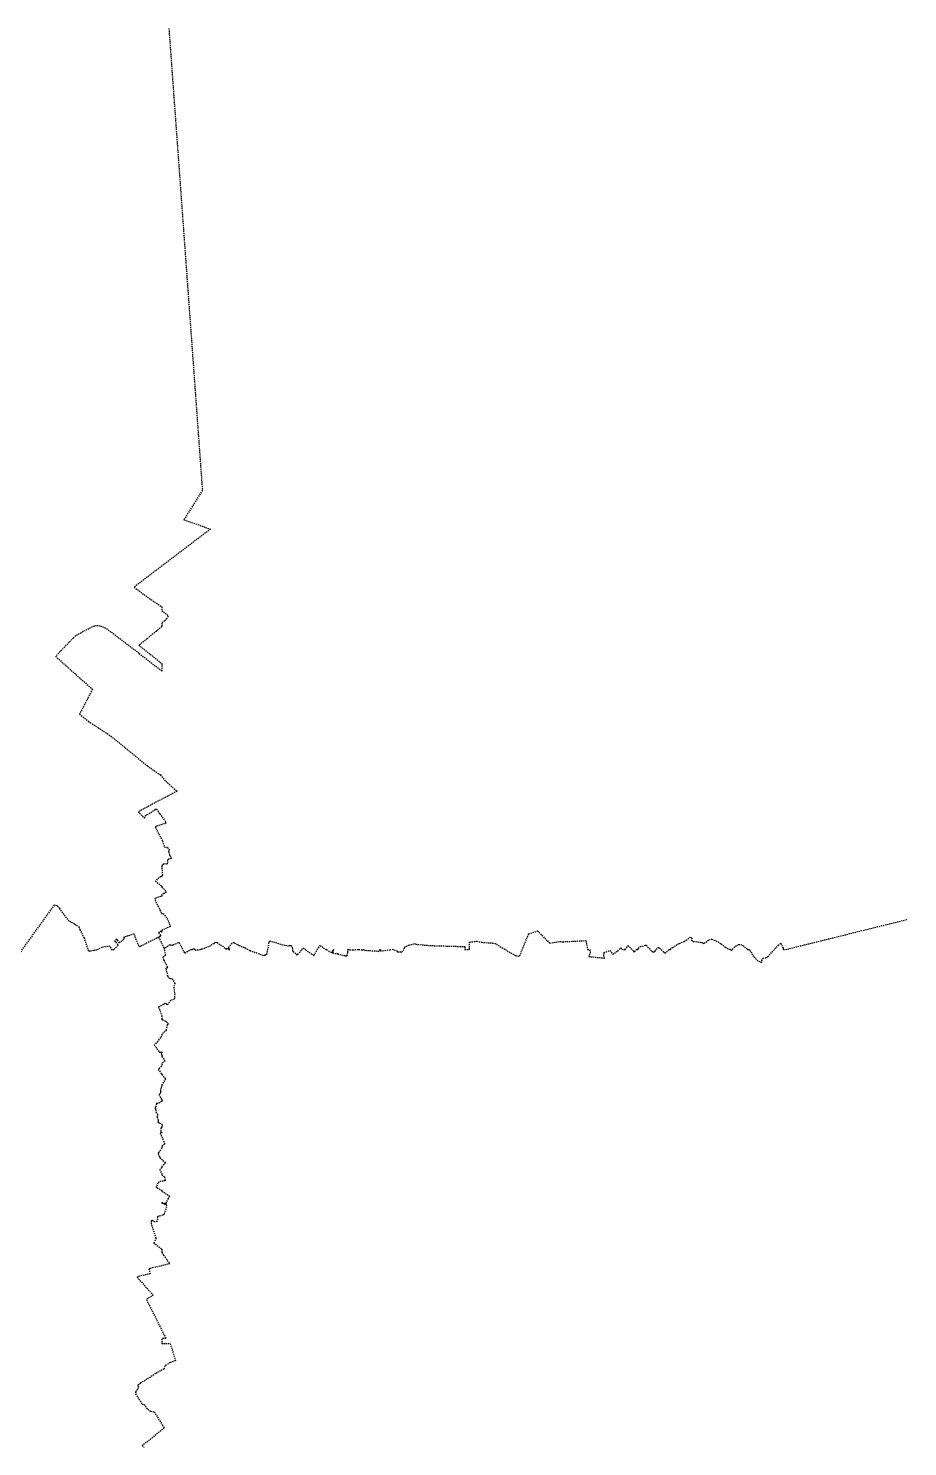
# Model space of a CAD drawing. Header units: metres. Extents: x 542180 to 550635, y 1840441 to 1846931.
# Drawn here: x 548786 to 550196, y 1843203 to 1845476 of the extents above; entities that cross this region are included whole.
import ezdxf

# ---------------------------------------------------------------- set-up
doc = ezdxf.new("R2010")
doc.units = ezdxf.units.M
doc.header["$MEASUREMENT"] = 0
doc.linetypes.add('DGN Style 2', pattern=[3.355162, 2.013097, -1.342065])
doc.layers.add('Level 34', color=7, linetype='Continuous', lineweight=0)

msp = doc.modelspace()

# ---------------------------------------------------------------- linework, layer by layer
at = {"layer": 'Level 34', "color": 2, "linetype": 'DGN Style 2', "lineweight": 30}
for p, q in [((549011.35, 1845476), (549065.02, 1844735.88)), ((549065.02, 1844735.88), (549035.48, 1844688.7)), ((549035.48, 1844688.7), (549078.11, 1844673.67)), ((549078.11, 1844673.67), (548955.57, 1844580.68)), ((548955.57, 1844580.68), (548979.97, 1844562.5)), ((548979.97, 1844562.5), (549000, 1844549.32)), ((549000, 1844549.32), (549000, 1844542.73)), ((549000, 1844542.73), (549005.64, 1844538.83)), ((548891.95, 1844518.37), (548870.5, 1844507.62)), ((548897.31, 1844518.79), (548891.95, 1844518.37)), ((548900.62, 1844518.27), (548897.31, 1844518.79)), ((548903.69, 1844517.28), (548900.62, 1844518.27)), ((548909.8, 1844514.94), (548903.69, 1844517.28)), ((549000, 1844517.44), (548991.41, 1844510.23)), ((549004.72, 1844526.68), (549000, 1844522.85)), ((549000, 1844522.85), (549000, 1844517.44)), ((549007.92, 1844530.25), (549004.72, 1844526.68)), ((549005.64, 1844538.83), (549010.14, 1844534.64)), ((549010.14, 1844534.64), (549007.92, 1844530.25)), ((548858.29, 1844499.36), (548837, 1844477.28)), ((548862.25, 1844502.63), (548858.29, 1844499.36)), ((548864.99, 1844504.41), (548862.25, 1844502.63)), ((548870.5, 1844507.62), (548864.99, 1844504.41)), ((548963.53, 1844474.29), (548909.8, 1844514.94)), ((548976.38, 1844497.97), (548963.26, 1844487.46)), ((548991.41, 1844510.23), (548976.38, 1844497.97)), ((548837, 1844477.28), (548829.9, 1844469.54)), ((548963.26, 1844487.46), (548981.35, 1844473.11)), ((549000, 1844446.02), (548963.53, 1844474.29)), ((548981.35, 1844473.11), (549000, 1844458.27)), ((548829.9, 1844469.54), (548888.7, 1844416.98)), ((549000, 1844458.27), (549000, 1844446.02)), ((548888.7, 1844416.98), (548868.12, 1844377.03)), ((548868.12, 1844377.03), (548882.48, 1844365.4)), ((548882.48, 1844365.4), (548898.32, 1844355.45)), ((548898.32, 1844355.45), (548918.1, 1844342.09)), ((548918.1, 1844342.09), (548976.85, 1844294.29)), ((548976.85, 1844294.29), (548997.78, 1844279.65)), ((548997.78, 1844279.65), (549006.87, 1844269.11)), ((549006.87, 1844269.11), (549024.4, 1844253.63)), ((549024.4, 1844253.63), (548962.05, 1844220.71)), ((548982.43, 1844219.55), (548989.72, 1844224.63)), ((548989.72, 1844224.63), (548991.55, 1844225.15)), ((548991.55, 1844225.15), (548995.51, 1844219.07)), ((548962.05, 1844220.71), (548972.53, 1844210.55)), ((548972.53, 1844210.55), (548973.75, 1844214.75)), ((548973.75, 1844214.75), (548982.43, 1844219.55)), ((549006.8, 1844202.29), (548991.7, 1844197.53)), ((548995.51, 1844219.07), (548996.78, 1844217.56)), ((548996.78, 1844217.56), (549005.42, 1844205.57)), ((549005.42, 1844205.57), (549006.8, 1844202.29)), ((548991.7, 1844197.53), (548989.4, 1844195.82)), ((548989.4, 1844195.82), (548990.77, 1844193.84)), ((548990.77, 1844193.84), (549001.14, 1844173.68)), ((549001.14, 1844173.68), (549004.12, 1844163.98)), ((549004.12, 1844163.98), (549007.96, 1844164.12)), ((549007.96, 1844164.12), (549009.72, 1844163.18)), ((549009.72, 1844163.18), (549011.69, 1844160.68)), ((549011.82, 1844158.93), (549010.89, 1844156.89)), ((549010.89, 1844156.89), (549012.56, 1844151.49)), ((549011.69, 1844160.68), (549011.82, 1844158.93)), ((549001.41, 1844136.06), (548999.91, 1844134.12)), ((548999.91, 1844134.12), (549001.06, 1844119.35)), ((549003.68, 1844137.41), (549001.41, 1844136.06)), ((549006.85, 1844136.8), (549003.68, 1844137.41)), ((549008.64, 1844137.02), (549006.85, 1844136.8)), ((549009.24, 1844142.87), (549008.64, 1844137.02)), ((549010.34, 1844144.53), (549009.24, 1844142.87)), ((549012.01, 1844144.75), (549010.34, 1844144.53)), ((549014.94, 1844145.91), (549012.01, 1844144.75)), ((549012.56, 1844151.49), (549013.85, 1844149.55)), ((549013.85, 1844149.55), (549014.94, 1844145.91)), ((548992.6, 1844112.6), (548990.07, 1844109.67)), ((548990.07, 1844109.67), (549000, 1844101.58)), ((548998.13, 1844116.68), (548992.6, 1844112.6)), ((549000, 1844117.22), (548998.13, 1844116.68)), ((549001.06, 1844119.35), (549000, 1844118.84)), ((549000, 1844118.84), (549000, 1844117.22)), ((548998.3, 1844085.09), (548989.06, 1844082.11)), ((549000, 1844085.63), (548998.3, 1844085.09)), ((549000, 1844101.58), (549000, 1844100.15)), ((549000, 1844100.15), (549002.97, 1844097.66)), ((549003.35, 1844089.48), (549000, 1844088.13)), ((549000, 1844088.13), (549000, 1844085.63)), ((549002.97, 1844097.66), (549007.16, 1844091.98)), ((549007.16, 1844091.98), (549003.35, 1844089.48)), ((548827.38, 1844071.16), (548735.7, 1843943.88)), ((548832.6, 1844069.96), (548827.38, 1844071.16)), ((548836.45, 1844065.53), (548832.6, 1844069.96)), ((548851.26, 1844045.35), (548836.45, 1844065.53)), ((548989.06, 1844082.11), (548989.2, 1844079.11)), ((548989.2, 1844079.11), (548997.08, 1844063.21)), ((548997.08, 1844063.21), (548999.32, 1844057.86)), ((548860.17, 1844040.76), (548851.26, 1844045.35)), ((548867.82, 1844035.23), (548860.17, 1844040.76)), ((548999.32, 1844057.86), (549002.15, 1844057.78)), ((549002.15, 1844057.78), (549006.37, 1844052.69)), ((549006.37, 1844052.69), (549011.24, 1844043.76)), ((549011.24, 1844043.76), (549013.69, 1844036.73)), ((550000.08, 1844000), (550195.8, 1844048.26)), ((548869.39, 1844031.61), (548867.82, 1844035.23)), ((548876.03, 1844018.06), (548869.39, 1844031.61)), ((548882.82, 1843997.72), (548876.03, 1844018.06)), ((548939.66, 1844017.18), (548938.4, 1844015.79)), ((548940.26, 1844019.91), (548938.7, 1844019.25)), ((548938.7, 1844019.25), (548939.66, 1844017.18)), ((548955.12, 1844024.81), (548940.26, 1844019.91)), ((548956.29, 1844024.59), (548955.12, 1844024.81)), ((548957.12, 1844020.65), (548956.29, 1844024.59)), ((548963.29, 1844006), (548957.12, 1844020.65)), ((548994.89, 1844019.54), (548976.79, 1844010.76)), ((548999.07, 1844029.14), (548994.83, 1844027.04)), ((548994.83, 1844027.04), (548997.9, 1844022.46)), ((548997.65, 1844020.73), (548994.89, 1844019.54)), ((548994.89, 1844019.54), (549003.41, 1844002.54)), ((548997.9, 1844022.46), (548997.65, 1844020.73)), ((549000, 1844027.5), (548999.07, 1844029.14)), ((549013.69, 1844036.73), (549000, 1844030.86)), ((549000, 1844030.86), (549000, 1844027.5)), ((549573.55, 1843989.36), (549588.38, 1844025.23)), ((549588.38, 1844025.23), (549602.4, 1844029.96)), ((549602.4, 1844029.96), (549618.19, 1844013.84)), ((549837.94, 1844012.97), (549846.83, 1844019.73)), ((549846.83, 1844019.73), (549850.12, 1844018.91)), ((549850.12, 1844018.91), (549848.84, 1844014.85)), ((548885.1, 1843997.03), (548882.82, 1843997.72)), ((548890.79, 1843998.23), (548885.1, 1843997.03)), ((548895.79, 1843999.13), (548890.79, 1843998.23)), ((548903.88, 1844003.42), (548895.79, 1843999.13)), ((548916.63, 1844005.27), (548903.88, 1844003.42)), ((548920.74, 1843999.14), (548916.63, 1844005.27)), ((548922.78, 1843999.5), (548920.74, 1843999.14)), ((548926.96, 1844004.01), (548922.78, 1843999.5)), ((548927.66, 1844016.72), (548923.95, 1844013.05)), ((548923.95, 1844013.05), (548926.46, 1844011.63)), ((548926.46, 1844011.63), (548930.04, 1844006.63)), ((548930.04, 1844006.63), (548926.96, 1844004.01)), ((548928.89, 1844015.01), (548927.66, 1844016.72)), ((548932.29, 1844010.73), (548928.89, 1844015.01)), ((548938.4, 1844015.79), (548932.29, 1844010.73)), ((548964.65, 1844004.49), (548963.29, 1844006)), ((548967.4, 1844005.65), (548964.65, 1844004.49)), ((548976.79, 1844010.76), (548967.4, 1844005.65)), ((549003.41, 1844002.54), (549005.74, 1844003.21)), ((549003.41, 1844002.54), (549005.98, 1843990.5)), ((549005.74, 1844003.21), (549012.43, 1844007.47)), ((549012.43, 1844007.47), (549014.54, 1844007.24)), ((549014.54, 1844007.24), (549017.13, 1844006.79)), ((549017.13, 1844006.79), (549018.55, 1844007.88)), ((549018.55, 1844007.88), (549025.31, 1844010.57)), ((549025.31, 1844010.57), (549027.66, 1844011.08)), ((549027.66, 1844011.08), (549036.72, 1843994.05)), ((549036.72, 1843994.05), (549039.92, 1843996.18)), ((549039.92, 1843996.18), (549045.95, 1843999.4)), ((549045.95, 1843999.4), (549047.08, 1844000)), ((549047.08, 1844000), (549048.83, 1844000)), ((549048.83, 1844000), (549050.51, 1844000.92)), ((549050.51, 1844000.92), (549052.02, 1844001.24)), ((549052.02, 1844001.24), (549053.61, 1843999.08)), ((549053.61, 1843999.08), (549062.2, 1843999.84)), ((549062.2, 1843999.84), (549064.52, 1844001.14)), ((549064.52, 1844001.14), (549067.17, 1844001.64)), ((549067.17, 1844001.64), (549076.29, 1844005.53)), ((549076.29, 1844005.53), (549083.45, 1844009.73)), ((549083.45, 1844009.73), (549085.94, 1844011.41)), ((549085.94, 1844011.41), (549086.2, 1844011.76)), ((549086.2, 1844011.76), (549088.21, 1844011.1)), ((549088.21, 1844011.1), (549088.52, 1844011.03)), ((549088.52, 1844011.03), (549097.62, 1844005.39)), ((549097.62, 1844005.39), (549101.9, 1844001.88)), ((549101.9, 1844001.88), (549103.27, 1844000.28)), ((549103.27, 1844000.28), (549105.62, 1844001.79)), ((549105.62, 1844001.79), (549106.25, 1844000.99)), ((549106.25, 1844000.99), (549107.67, 1844000)), ((549106.8, 1844001.74), (549107.42, 1844003.19)), ((549109.31, 1844000), (549106.8, 1844001.74)), ((549107.42, 1844003.19), (549114.47, 1844011.83)), ((549107.67, 1844000), (549109.31, 1844000)), ((549114.47, 1844011.83), (549116.4, 1844010.49)), ((549116.4, 1844010.49), (549123.89, 1844006.53)), ((549123.89, 1844006.53), (549133.4, 1844002.74)), ((549133.4, 1844002.74), (549141.61, 1843998.27)), ((549141.61, 1843998.27), (549163.41, 1843990.65)), ((549168.5, 1843992.61), (549172.27, 1844011.55)), ((549172.27, 1844011.55), (549172.68, 1844014.07)), ((549172.68, 1844014.07), (549191.91, 1844008.18)), ((549191.91, 1844008.18), (549202.17, 1844005.91)), ((549202.17, 1844005.91), (549204.71, 1844006.27)), ((549204.71, 1844006.27), (549207.29, 1844006.81)), ((549207.29, 1844006.81), (549209.19, 1844003.21)), ((549209.19, 1844003.21), (549209.72, 1843999.36)), ((549209.72, 1843999.36), (549209.73, 1843997.63)), ((549209.73, 1843997.63), (549210.66, 1843997.05)), ((549210.66, 1843997.05), (549216.74, 1843991.6)), ((549218, 1843992.15), (549220.44, 1843994.58)), ((549220.44, 1843994.58), (549224.55, 1843999.62)), ((549224.55, 1843999.62), (549225.91, 1844002.25)), ((549225.91, 1844002.25), (549227.2, 1844002.31)), ((549227.2, 1844002.31), (549230.98, 1843999.48)), ((549230.98, 1843999.48), (549239.83, 1843993.1)), ((549244.03, 1843990.61), (549251, 1844002.93)), ((549251, 1844002.93), (549253.77, 1844006.61)), ((549253.77, 1844006.61), (549262.92, 1844000)), ((549262.92, 1844000), (549263.99, 1844000)), ((549263.99, 1844000), (549266.61, 1843998.01)), ((549266.61, 1843998.01), (549272.71, 1843994.88)), ((549272.71, 1843994.88), (549273.65, 1843997.14)), ((549273.65, 1843997.14), (549274.53, 1844000)), ((549274.46, 1843996.69), (549273.92, 1843994.46)), ((549273.92, 1843994.46), (549277.42, 1843993.52)), ((549275.51, 1844000), (549274.46, 1843996.69)), ((549274.53, 1844000), (549275.51, 1844000)), ((549297.01, 1843990.09), (549298.1, 1843995.29)), ((549298.1, 1843995.29), (549298.51, 1843999.51)), ((549298.51, 1843999.51), (549298.59, 1844000)), ((549298.59, 1844000), (549299.87, 1844000.07)), ((549299.87, 1844000.07), (549300.11, 1844000)), ((549300.11, 1844000), (549301.29, 1843999.66)), ((549301.29, 1843999.66), (549306.43, 1843999.25)), ((549306.43, 1843999.25), (549315.51, 1844000.15)), ((549315.51, 1844000.15), (549320.21, 1843999.72)), ((549320.21, 1843999.72), (549322.77, 1843999.67)), ((549322.77, 1843999.67), (549322.88, 1844000)), ((549322.88, 1844000), (549324.13, 1844000)), ((549324.13, 1844000), (549324.05, 1843999.58)), ((549324.05, 1843999.58), (549326.45, 1843998.76)), ((549326.45, 1843998.76), (549343.83, 1843997.63)), ((549343.83, 1843997.63), (549346.74, 1843997)), ((549346.74, 1843997), (549349.23, 1843998.18)), ((549349.23, 1843998.18), (549349.47, 1844000)), ((549349.47, 1844000), (549350.43, 1844000)), ((549350.43, 1844000), (549350.42, 1843997.9)), ((549350.42, 1843997.9), (549354.55, 1843997.81)), ((549354.55, 1843997.81), (549365.97, 1843999.71)), ((549365.97, 1843999.71), (549369.09, 1844000.43)), ((549369.09, 1844000.43), (549377.1, 1843997.79)), ((549377.1, 1843997.79), (549377.78, 1843996.33)), ((549377.78, 1843996.33), (549382.52, 1843996.25)), ((549382.52, 1843996.25), (549384.39, 1843996)), ((549384.39, 1843996), (549388.89, 1844000.35)), ((549388.47, 1844003.46), (549395.47, 1844006.88)), ((549388.89, 1844000.35), (549388.47, 1844003.46)), ((549395.47, 1844006.88), (549406.53, 1844009.52)), ((549406.53, 1844009.52), (549407.37, 1844008.43)), ((549407.37, 1844008.43), (549430.21, 1844006.34)), ((549430.21, 1844006.34), (549486, 1844004.73)), ((549486, 1844004.73), (549485.62, 1844000)), ((549485.62, 1844000), (549493.1, 1844000)), ((549493.1, 1844000), (549493.41, 1844011.8)), ((549493.41, 1844011.8), (549505.32, 1844013.21)), ((549505.32, 1844013.21), (549513.12, 1844011.56)), ((549513.12, 1844011.56), (549533.67, 1844010.1)), ((549533.67, 1844010.1), (549567.03, 1843990.23)), ((549618.19, 1844013.84), (549621.93, 1844010.27)), ((549621.93, 1844010.27), (549638.04, 1844012.99)), ((549638.04, 1844012.99), (549642.35, 1844012.38)), ((549642.35, 1844012.38), (549679.86, 1844014.36)), ((549679.86, 1844014.36), (549682.72, 1844000)), ((549682.72, 1844000), (549686.25, 1844000)), ((549686.69, 1843995.57), (549684.57, 1843988.84)), ((549686.25, 1844000), (549686.69, 1843995.57)), ((549708.73, 1843989.87), (549709.15, 1843995.21)), ((549709.15, 1843995.21), (549718.27, 1843998.27)), ((549718.27, 1843998.27), (549723.05, 1843992.41)), ((549723.05, 1843992.41), (549731.03, 1843997.6)), ((549731.03, 1843997.6), (549735.87, 1844002.48)), ((549735.87, 1844002.48), (549737.82, 1844000.59)), ((549737.82, 1844000.59), (549741.12, 1843999.6)), ((549741.12, 1843999.6), (549743.01, 1843999.84)), ((549743.01, 1843999.84), (549747.36, 1844006.48)), ((549747.36, 1844006.48), (549756.19, 1843997.97)), ((549756.19, 1843997.97), (549756.59, 1843996.09)), ((549756.59, 1843996.09), (549758.83, 1843996.65)), ((549758.83, 1843996.65), (549760.44, 1844000)), ((549760.44, 1844000), (549763.29, 1844000)), ((549763.29, 1844000), (549764.08, 1844001.64)), ((549764.08, 1844001.64), (549767.25, 1844004.64)), ((549767.25, 1844004.64), (549773.94, 1844006.19)), ((549773.94, 1844006.19), (549775.5, 1844007.05)), ((549775.5, 1844007.05), (549776.51, 1844006.71)), ((549776.51, 1844006.71), (549786.85, 1843996.04)), ((549786.85, 1843996.04), (549789.18, 1843996.32)), ((549789.18, 1843996.32), (549790.92, 1843997.72)), ((549790.92, 1843997.72), (549796, 1844003.58)), ((549796, 1844003.58), (549798.11, 1844002.1)), ((549798.11, 1844002.1), (549804.42, 1843996.36)), ((549804.42, 1843996.36), (549806.75, 1843993.74)), ((549806.75, 1843993.74), (549812.4, 1843998.91)), ((549812.4, 1843998.91), (549813.44, 1844000)), ((549813.44, 1844000), (549815.52, 1844000)), ((549815.52, 1844000), (549818.78, 1844003.45)), ((549818.78, 1844003.45), (549829.87, 1844009.87)), ((549829.87, 1844009.87), (549837.94, 1844012.97)), ((549848.84, 1844014.85), (549852.13, 1844013.04)), ((549852.13, 1844013.04), (549859.95, 1844012.25)), ((549859.95, 1844012.25), (549865.9, 1844011.28)), ((549865.9, 1844011.28), (549867.35, 1844010.47)), ((549867.35, 1844010.47), (549869.74, 1844009.72)), ((549869.74, 1844009.72), (549877.28, 1844015.71)), ((549877.28, 1844015.71), (549881.09, 1844016.52)), ((549881.09, 1844016.52), (549885.74, 1844015.09)), ((549885.74, 1844015.09), (549892.01, 1844012.24)), ((549892.01, 1844012.24), (549896.78, 1844008.87)), ((549896.78, 1844008.87), (549903.55, 1844003.63)), ((549903.55, 1844003.63), (549909.06, 1844000.32)), ((549909.06, 1844000.32), (549910.91, 1844000.74)), ((549910.91, 1844000.74), (549913.97, 1843998.08)), ((549913.97, 1843998.08), (549914.69, 1844000)), ((549914.69, 1844000), (549914.84, 1844000.4)), ((549914.84, 1844000.4), (549919.47, 1844004.94)), ((549919.47, 1844004.94), (549920.05, 1844005.51)), ((549920.05, 1844005.51), (549924.8, 1844007.88)), ((549924.8, 1844007.88), (549927.61, 1844007.94)), ((549927.61, 1844007.94), (549931.5, 1844006.59)), ((549931.5, 1844006.59), (549938.35, 1844001.03)), ((549938.35, 1844001.03), (549939.24, 1844000)), ((549939.24, 1844000), (549941.73, 1844000)), ((549941.73, 1844000), (549942.79, 1843998.75)), ((549942.79, 1843998.75), (549947.65, 1843990.58)), ((549971.8, 1843988.51), (549988.28, 1844006.81)), ((549988.28, 1844006.81), (549992.57, 1844010.11)), ((549992.57, 1844010.11), (549995.32, 1844003.81)), ((549995.32, 1844003.81), (549996.05, 1844002.14)), ((549996.05, 1844002.14), (549996.36, 1844000.92)), ((549996.36, 1844000.92), (549996.6, 1844000)), ((549996.6, 1844000), (550000.08, 1844000)), ((549005.98, 1843990.5), (549001.61, 1843987.52)), ((549001.61, 1843987.52), (549003.5, 1843982.57)), ((549003.5, 1843982.57), (549009.68, 1843970.72)), ((549163.41, 1843990.65), (549164.96, 1843991.51)), ((549164.96, 1843991.51), (549167.18, 1843991.36)), ((549167.18, 1843991.36), (549168.5, 1843992.61)), ((549216.74, 1843991.6), (549218, 1843992.15)), ((549239.83, 1843993.1), (549244.03, 1843990.61)), ((549277.42, 1843993.52), (549281.38, 1843993.91)), ((549281.38, 1843993.91), (549282.11, 1843992.79)), ((549282.11, 1843992.79), (549294.69, 1843989.95)), ((549294.69, 1843989.95), (549297.01, 1843990.09)), ((549567.03, 1843990.23), (549573.55, 1843989.36)), ((549684.57, 1843988.84), (549709.72, 1843986.07)), ((549709.72, 1843986.07), (549708.73, 1843989.87)), ((549947.65, 1843990.58), (549954.49, 1843982.92)), ((549954.49, 1843982.92), (549961.45, 1843978.71)), ((549961.45, 1843978.71), (549962.2, 1843982.18)), ((549962.2, 1843982.18), (549964.06, 1843985.94)), ((549964.06, 1843985.94), (549967.64, 1843986.83)), ((549967.64, 1843986.83), (549971.8, 1843988.51)), ((549006.9, 1843970.34), (549006.43, 1843969.43)), ((549006.43, 1843969.43), (549009.12, 1843957.96)), ((549009.68, 1843970.72), (549006.9, 1843970.34)), ((549009.12, 1843957.96), (549011.16, 1843954.68)), ((549011.16, 1843954.68), (549013.64, 1843953.75)), ((549013.64, 1843953.75), (549016.62, 1843953.31)), ((549016.62, 1843953.31), (549020.67, 1843945.69)), ((549020.67, 1843945.69), (549019.07, 1843939.39)), ((549019.07, 1843939.39), (549020.71, 1843928.71)), ((549020.71, 1843928.71), (549020.06, 1843920.4)), ((549005.41, 1843913.33), (548994.93, 1843907.58)), ((548994.93, 1843907.58), (549000, 1843893.33)), ((549006.78, 1843913.16), (549005.41, 1843913.33)), ((549008.41, 1843911.26), (549006.78, 1843913.16)), ((549010.13, 1843912.41), (549008.41, 1843911.26)), ((549013.78, 1843918.58), (549010.13, 1843912.41)), ((549020.06, 1843920.4), (549013.78, 1843918.58)), ((549000, 1843893.33), (549000, 1843889.46)), ((549000, 1843889.46), (549000.28, 1843888.82)), ((549000.28, 1843888.82), (549000, 1843888.59)), ((549000, 1843888.59), (549000, 1843886.9)), ((549000, 1843886.9), (549001.02, 1843887.64)), ((549001.02, 1843887.64), (549007.73, 1843884.05)), ((549007.73, 1843884.05), (549009.73, 1843881.73)), ((549009.95, 1843880.57), (549008.46, 1843879.11)), ((549009.73, 1843881.73), (549009.95, 1843880.57)), ((548997.87, 1843858.99), (548993.63, 1843852.6)), ((549000, 1843861.17), (548997.87, 1843858.99)), ((549005.16, 1843868.85), (549000, 1843864.36)), ((549000, 1843864.36), (549000, 1843861.17)), ((549006.93, 1843871.17), (549005.16, 1843868.85)), ((549008.46, 1843879.11), (549006.93, 1843871.17)), ((548993.63, 1843852.6), (548987.51, 1843846.95)), ((548987.51, 1843846.95), (548990.43, 1843843.8)), ((548990.43, 1843843.8), (548996.01, 1843835.44)), ((548996.01, 1843835.44), (548998.54, 1843835.48)), ((548998.54, 1843835.48), (549000, 1843836.24)), ((549000, 1843836.24), (549000, 1843833.62)), ((549000, 1843813.52), (548996.35, 1843809.84)), ((549000, 1843833.62), (548999.18, 1843832.18)), ((548999.18, 1843832.18), (549000, 1843830.78)), ((549000, 1843830.78), (549000, 1843828.78)), ((549000, 1843828.78), (549004.89, 1843822.26)), ((549004.89, 1843822.26), (549000, 1843816.68)), ((549000, 1843816.68), (549000, 1843813.52)), ((548996.35, 1843809.84), (548994.35, 1843807.95)), ((548994.35, 1843807.95), (548996.58, 1843805.54)), ((548996.58, 1843805.54), (548998.72, 1843801.86)), ((548998.72, 1843801.86), (549000, 1843800.62)), ((549000, 1843800.62), (549000, 1843799.49)), ((549000, 1843799.49), (549004.71, 1843794.47)), ((549006.14, 1843792.95), (549000, 1843783.35)), ((549004.71, 1843794.47), (549006.14, 1843792.95)), ((548997.87, 1843769.1), (548995.36, 1843767.79)), ((548995.36, 1843767.79), (548999.68, 1843759.56)), ((548998.48, 1843777.76), (548997.68, 1843772.55)), ((548997.68, 1843772.55), (548997.87, 1843769.1)), ((548999.7, 1843780.28), (548998.48, 1843777.76)), ((549000, 1843780.65), (548999.7, 1843780.28)), ((549000, 1843783.35), (549000, 1843780.65)), ((548989.56, 1843747), (548989.11, 1843746.76)), ((548989.11, 1843746.76), (548989.18, 1843745.13)), ((548989.18, 1843745.13), (548990.69, 1843742.93)), ((548990.23, 1843747.98), (548989.56, 1843747)), ((548990.42, 1843748.51), (548990.23, 1843747.98)), ((548991.26, 1843753.03), (548990.42, 1843748.51)), ((548992.01, 1843754.14), (548991.26, 1843753.03)), ((548993.94, 1843752.83), (548992.01, 1843754.14)), ((548999.55, 1843756.58), (548993.94, 1843752.83)), ((549000.58, 1843757.99), (548999.55, 1843756.58)), ((548999.68, 1843759.56), (549000.58, 1843757.99)), ((548990.69, 1843742.93), (548990.43, 1843739.51)), ((548990.43, 1843739.51), (548992.89, 1843735.9)), ((548993.19, 1843732.83), (548992.23, 1843731.55)), ((548992.23, 1843731.55), (548994.14, 1843726.72)), ((548992.89, 1843735.9), (548993.19, 1843732.83)), ((548994.14, 1843725.6), (548993.91, 1843723.59)), ((548993.91, 1843723.59), (548995.89, 1843722.24)), ((548994.14, 1843726.72), (548994.14, 1843725.6)), ((548995.89, 1843722.24), (549000.24, 1843720.16)), ((549000, 1843706.21), (548997.53, 1843705.64)), ((548997.53, 1843705.64), (548998.44, 1843702.72)), ((548998.41, 1843714.01), (548998.17, 1843706.43)), ((548998.17, 1843706.43), (549000, 1843707.12)), ((549000.13, 1843715.91), (548998.41, 1843714.01)), ((548998.44, 1843702.72), (549004.37, 1843689.67)), ((549000, 1843707.12), (549000, 1843706.21)), ((549000.64, 1843717.75), (549000.13, 1843715.91)), ((549000.24, 1843720.16), (549000.64, 1843717.75)), ((549000, 1843681.95), (548995.23, 1843675.2)), ((549001.33, 1843685.97), (549000, 1843683.98)), ((549000, 1843683.98), (549000, 1843681.95)), ((549004.4, 1843688.22), (549001.33, 1843685.97)), ((549004.37, 1843689.67), (549004.4, 1843688.22)), ((548995.23, 1843675.2), (548993.98, 1843672.88)), ((548993.98, 1843672.88), (548995.24, 1843669.22)), ((548995.24, 1843669.22), (548997.07, 1843667.77)), ((548997.07, 1843667.77), (548996.8, 1843666.38)), ((548996.8, 1843666.38), (549004.51, 1843659.86)), ((549003.81, 1843655.54), (549000, 1843652.08)), ((549005.8, 1843657.97), (549003.81, 1843655.54)), ((549004.51, 1843659.86), (549005.8, 1843657.97)), ((549000, 1843650.55), (548996.72, 1843647.55)), ((548996.72, 1843647.55), (549000, 1843640.53)), ((549000, 1843652.08), (549000, 1843650.55)), ((549000, 1843640.53), (549000, 1843638.83)), ((549000, 1843638.83), (549004.19, 1843635.64)), ((549004.19, 1843635.64), (549005.33, 1843631.37)), ((549005.33, 1843631.37), (549005.33, 1843629.48)), ((548994.15, 1843625.98), (548991, 1843619.91)), ((548991, 1843619.91), (548992.67, 1843618.16)), ((548992.67, 1843618.16), (549000, 1843613.81)), ((548995.72, 1843627.87), (548994.15, 1843625.98)), ((549005.33, 1843629.48), (548995.72, 1843627.87)), ((549000, 1843613.81), (549000, 1843612.63)), ((549000, 1843612.63), (549011.4, 1843605.9)), ((549005.01, 1843593.15), (549000, 1843594.65)), ((549000, 1843594.65), (549000, 1843593.43)), ((549000, 1843593.43), (549004.84, 1843592.06)), ((549007.55, 1843587.88), (549003.75, 1843576.65)), ((549004.84, 1843592.06), (549007.13, 1843591.22)), ((549006.75, 1843593.09), (549005.01, 1843593.15)), ((549007.17, 1843594.72), (549006.75, 1843593.09)), ((549007.13, 1843591.22), (549007.55, 1843587.88)), ((549010.02, 1843600.99), (549007.17, 1843594.72)), ((549012.17, 1843604.06), (549010.02, 1843600.99)), ((549011.4, 1843605.9), (549012.17, 1843604.06)), ((548984.44, 1843565.55), (548982.98, 1843565.17)), ((548982.98, 1843565.17), (548983.25, 1843558.74)), ((548986.13, 1843564.67), (548984.44, 1843565.55)), ((548988.92, 1843563.78), (548986.13, 1843564.67)), ((548992.73, 1843564.07), (548988.92, 1843563.78)), ((548993.12, 1843571.48), (548992.73, 1843564.07)), ((548993.9, 1843572.3), (548993.12, 1843571.48)), ((548995.79, 1843572.62), (548993.9, 1843572.3)), ((549001.16, 1843574.53), (548995.79, 1843572.62)), ((549003.03, 1843574.68), (549001.16, 1843574.53)), ((549003.75, 1843576.65), (549003.03, 1843574.68)), ((548983.25, 1843558.74), (548990.93, 1843537.25)), ((548990.93, 1843537.25), (548987.24, 1843529.69)), ((548987.24, 1843529.69), (549000, 1843519.95)), ((549000, 1843519.95), (549000, 1843514.59)), ((549012.89, 1843496.32), (548979.2, 1843488.51)), ((549000, 1843514.59), (549002.92, 1843510.07)), ((549002.92, 1843510.07), (549012.89, 1843496.32)), ((548964.62, 1843476.83), (548960.54, 1843474.78)), ((548960.54, 1843474.78), (548986.17, 1843445.98)), ((548981.31, 1843480.22), (548964.62, 1843476.83)), ((548979.2, 1843488.51), (548981.31, 1843480.22)), ((548986.17, 1843445.98), (548975.41, 1843439.1)), ((548975.41, 1843439.1), (549006.48, 1843376.83)), ((549006.48, 1843376.83), (549000, 1843376.4)), ((549000, 1843376.4), (549000, 1843368.87)), ((549000, 1843368.87), (549013.31, 1843368.84)), ((549013.31, 1843368.84), (549022.01, 1843341.34)), ((549013.54, 1843338.05), (549004.82, 1843332.98)), ((549022.01, 1843341.34), (549013.54, 1843338.05)), ((548990.18, 1843320.4), (548965.67, 1843304.81)), ((549003.64, 1843328.27), (548990.18, 1843320.4)), ((549004.82, 1843332.98), (549003.64, 1843328.27)), ((548960.87, 1843294.73), (548957.82, 1843290.93)), ((548957.82, 1843290.93), (548957.92, 1843287.87)), ((548962.42, 1843299.53), (548960.87, 1843294.73)), ((548965.67, 1843304.81), (548961.41, 1843301.82)), ((548961.41, 1843301.82), (548962.42, 1843299.53)), ((548957.92, 1843287.87), (548968.62, 1843271.55)), ((548968.62, 1843271.55), (548971.49, 1843270.98)), ((548971.49, 1843270.98), (548977.62, 1843263.32)), ((548977.62, 1843263.32), (548981.64, 1843260.03)), ((548981.64, 1843260.03), (548987.85, 1843259.14)), ((548987.85, 1843259.14), (549000.88, 1843237.98)), ((549003.73, 1843233.07), (548968.71, 1843204.98)), ((549000.88, 1843237.98), (549003.73, 1843233.07)), ((548968.71, 1843204.98), (548971.72, 1843201.86))]:
    msp.add_line(p, q, dxfattribs=at)
msp.add_point((548991.41, 1844510.23), dxfattribs=at)

doc.saveas('drawing.dxf')
